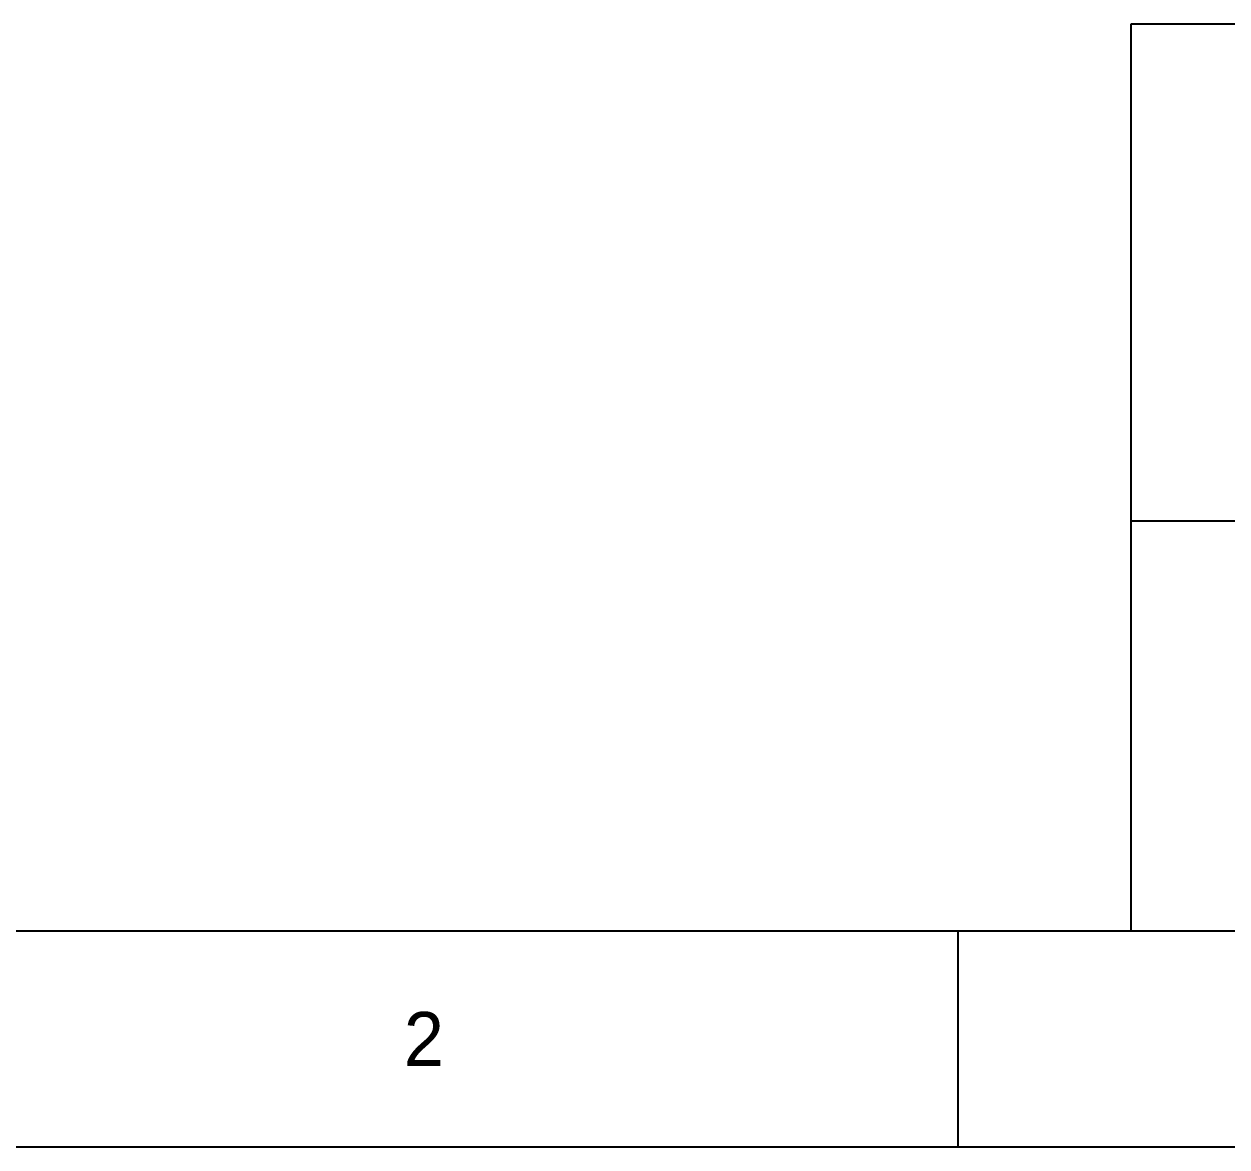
# Model space of a CAD drawing. Extents: x 0 to 297, y 0 to 210.
# Drawn here: x 55.7 to 111.5, y 0 to 52 of the extents above; entities that cross this region are included whole.
import ezdxf
from ezdxf.enums import TextEntityAlignment as Align

# ---------------------------------------------------------------- set-up
doc = ezdxf.new("R2010")
doc.units = 0
for name, color, linetype in [('FINA', 7, 'CONTINUOUS'), ('NORMA', 7, 'CONTINUOUS'), ('TEXTO', 7, 'CONTINUOUS')]:
    doc.layers.add(name, color=color, linetype=linetype)

msp = doc.modelspace()

# ---------------------------------------------------------------- linework, layer by layer
at = {"layer": 'FINA'}
for p, q in [((107, 29), (147, 29)), ((99, 0), (99, 10)), ((0, 0), (297, 0))]:
    msp.add_line(p, q, dxfattribs=at)
at = {"layer": 'NORMA'}
for p, q in [((287, 52), (107, 52)), ((107, 52), (107, 10)), ((20, 10), (287, 10)), ((107, 10), (287, 10))]:
    msp.add_line(p, q, dxfattribs=at)

# ---------------------------------------------------------------- texts
at = {"layer": 'TEXTO'}
msp.add_text('2', height=2.5, dxfattribs=at).set_placement((74.25, 5), align=Align.MIDDLE_CENTER)

doc.saveas('drawing.dxf')
